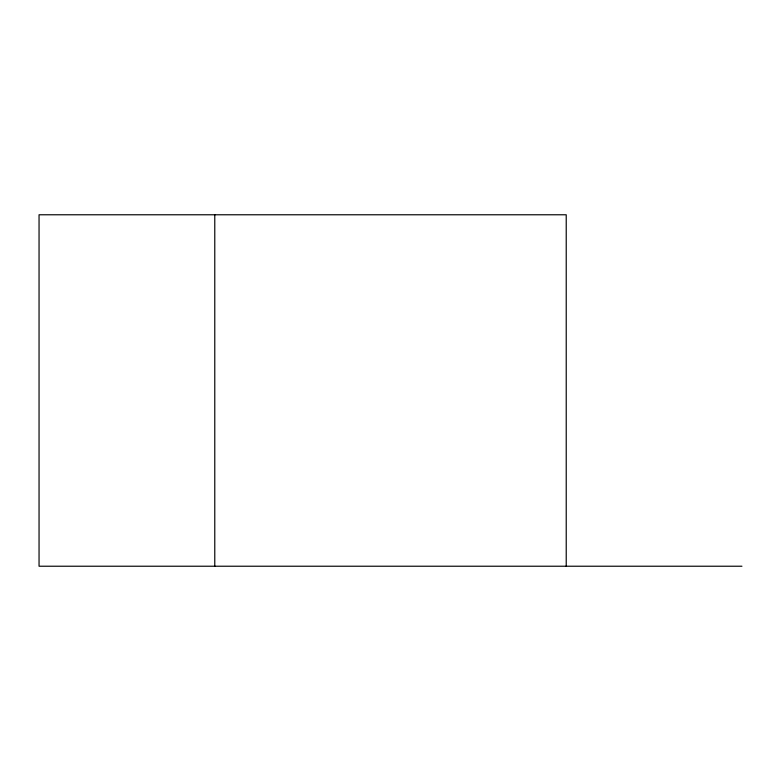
<?xml version="1.0" encoding="UTF-8"?>
<svg xmlns="http://www.w3.org/2000/svg" width="781" height="781" viewBox="0 0 781 781"><rect width="100%" height="100%" fill="white"/><g stroke="black" fill="none" stroke-linecap="round" stroke-linejoin="round"><path stroke-width="1.17" d="M741.95 566.225L39.05 566.225L39.05 214.775L566.225 214.775L566.225 566.225M214.775 214.775L214.775 566.225"/></g></svg>
